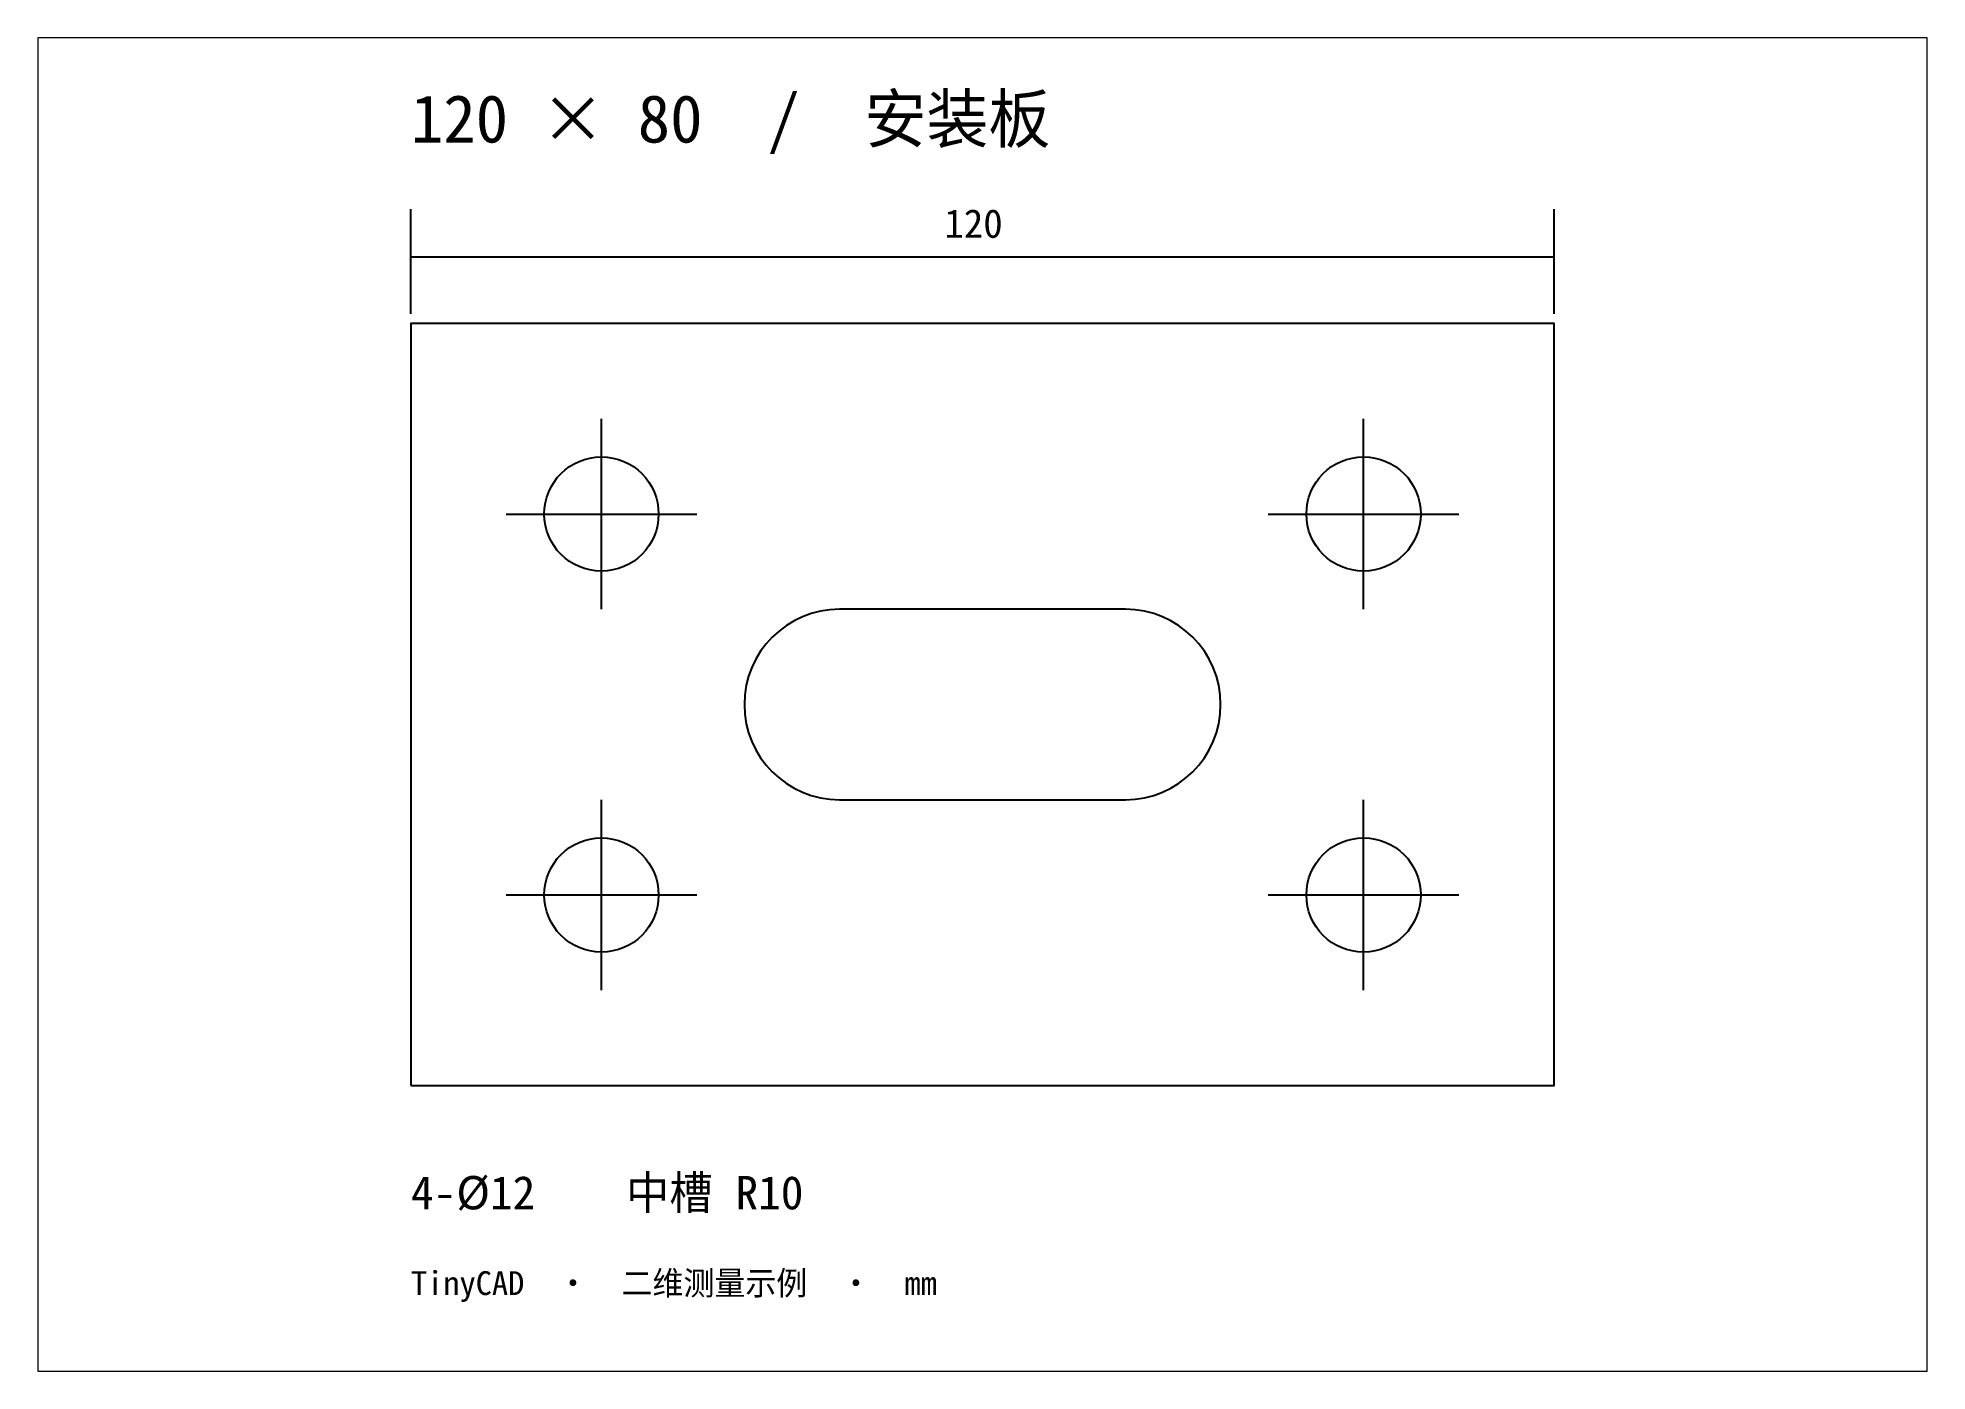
# Paper-space layout 'Layout1' of a CAD drawing. Header units: millimetres. Extents: x 15 to 185, y 10 to 130.
# The model-space entities are those that its viewports show. They can reach past a viewport. Long polylines and large blocks are cut down to what shows.
import ezdxf

# ---------------------------------------------------------------- set-up
doc = ezdxf.new("R2010")
doc.units = ezdxf.units.MM
for name, color, linetype in [('01_零件轮廓', 7, 'Continuous'), ('02_孔位', 4, 'Continuous'), ('03_中心线', 3, 'Continuous'), ('04_说明', 2, 'Continuous')]:
    doc.layers.add(name, color=color, linetype=linetype)

# ---------------------------------------------------------------- blocks, each defined once
blk = doc.blocks.new('*D1')
at = {"layer": '04_说明'}
for p, q in [((0, 81), (0, 92)), ((120, 81), (120, 92)), ((0, 87), (120, 87))]:
    blk.add_line(p, q, dxfattribs=at)
blk.add_text('120', height=3, dxfattribs=at).set_placement((56, 89))

msp = doc.modelspace()

# ---------------------------------------------------------------- linework, layer by layer
at = {"layer": '01_零件轮廓'}
msp.add_lwpolyline([(0, 0), (120, 0), (120, 80), (0, 80)], close=True, dxfattribs=at)
msp.add_lwpolyline([(45, 30), (75, 30, 1), (75, 50), (45, 50, 1)], format="xyb", close=True, dxfattribs=at)
at = {"layer": '02_孔位'}
for centre in [(20, 60), (100, 60), (20, 20), (100, 20)]:
    msp.add_circle(centre, 6, dxfattribs=at)
at = {"layer": '03_中心线'}
for p, q in [((20, 50), (20, 70)), ((100, 50), (100, 70)), ((10, 60), (30, 60)), ((90, 60), (110, 60)), ((20, 10), (20, 30)), ((100, 10), (100, 30)), ((10, 20), (30, 20)), ((90, 20), (110, 20))]:
    msp.add_line(p, q, dxfattribs=at)

# ---------------------------------------------------------------- block references
at = {"layer": '04_说明'}
msp.add_blockref('*D1', (0, 0), dxfattribs=at)

# ---------------------------------------------------------------- texts
for s, height, p in [('120 × 80  /  安装板', 5, (0, 99)), ('4-Ø12    中槽 R10', 3.5, (0, -13)), ('TinyCAD  •  二维测量示例  •  mm', 2.5, (0, -22))]:
    msp.add_text(s, height=height, dxfattribs=at).set_placement(p)

psp = doc.layouts.get("Layout1")

# ---------------------------------------------------------------- viewports
at = {"layer": '0'}
psp.add_viewport(center=(100, 70), size=(170, 120), view_center_point=(60, 40), view_height=140, dxfattribs=at)

doc.saveas('drawing.dxf')
